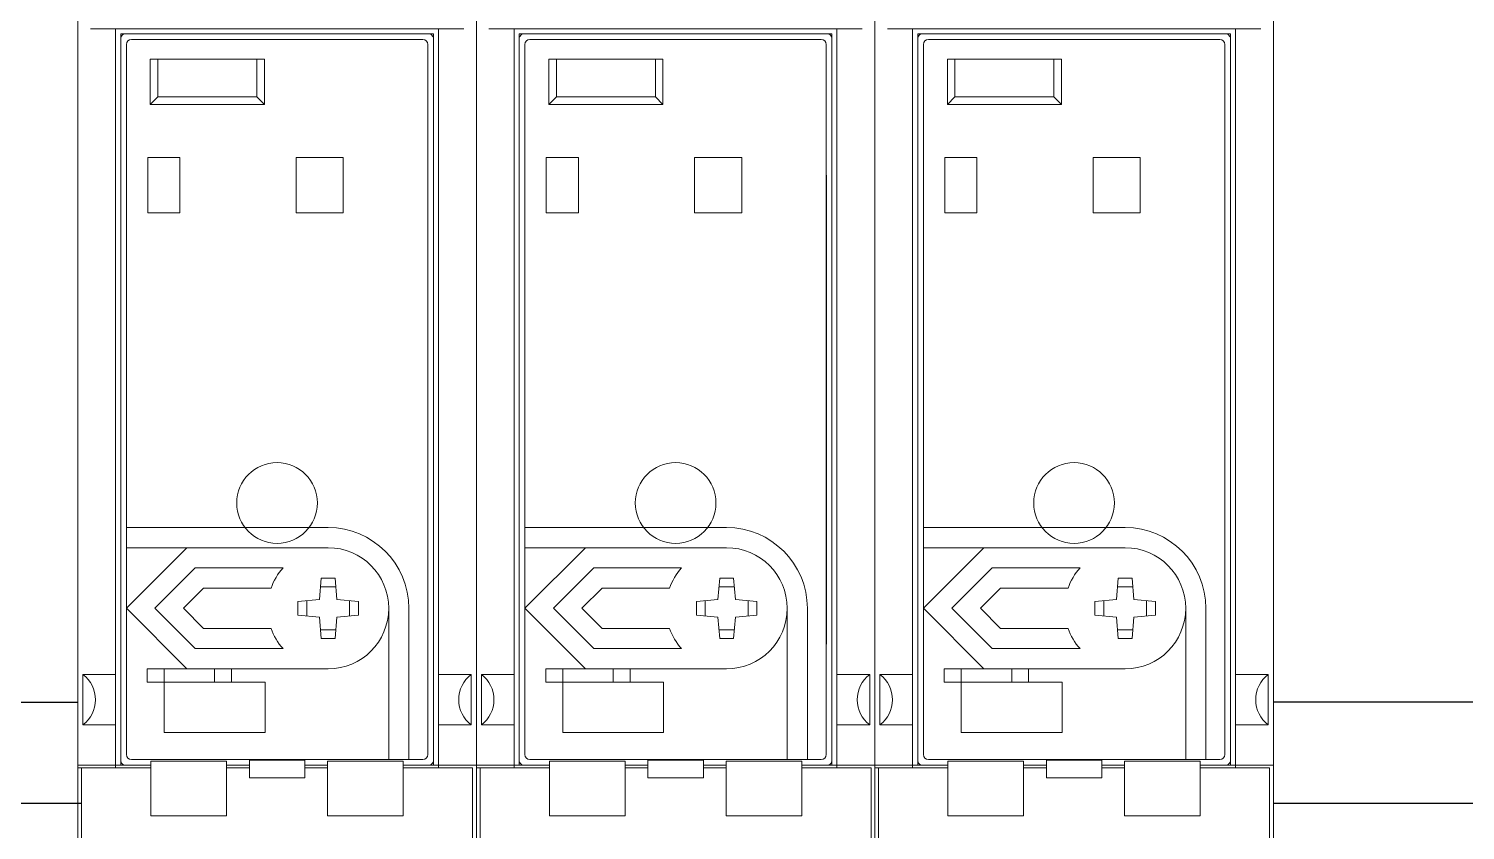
# Model space of a CAD drawing. Header units: millimetres. Extents: x -6000 to 26000, y -6000 to 26000.
# Drawn here: x 97.64 to 105.56, y -3060.71 to -3056.29 of the extents above; entities that cross this region are included whole.
import ezdxf

# ---------------------------------------------------------------- set-up
doc = ezdxf.new("R2010")
doc.units = ezdxf.units.MM
doc.header["$MEASUREMENT"] = 0
doc.linetypes.add('HIDDEN2', pattern=[2.38125, 1.5875, -0.79375])
doc.layers.add('Чертеж и Рисунок_Ном._пера__21', color=7, linetype='Continuous', lineweight=30)
doc.layers.add('Чертеж и Рисунок_Ном._пера__7', color=7, linetype='Continuous', lineweight=15)

msp = doc.modelspace()

# ---------------------------------------------------------------- linework, layer by layer
at = {"layer": 'Чертеж и Рисунок_Ном._пера__21', "color": 7, "linetype": 'Continuous', "lineweight": 30}
for p, q in [((93.0164, -3060.0035), (97.9076, -3060.0035)), ((145.1419, -3060.0034), (104.4994, -3060.0034)), ((92.9956, -3060.5598), (97.9285, -3060.5598)), ((104.4994, -3060.5598), (145.135, -3060.5598))]:
    msp.add_line(p, q, dxfattribs=at)
at = {"layer": 'Чертеж и Рисунок_Ном._пера__7', "color": 7, "linetype": 'Continuous', "lineweight": 15}
for p, q in [((97.9076, -3052.0421), (97.9076, -3058.1261)), ((100.1049, -3052.0421), (100.1049, -3058.1261)), ((100.1049, -3052.0421), (100.1049, -3058.1261)), ((102.3021, -3052.0421), (102.3021, -3058.1261)), ((102.3021, -3052.0421), (102.3021, -3058.1261)), ((104.4994, -3052.0421), (104.4994, -3058.1261)), ((100.0354, -3056.2906), (97.9772, -3056.2906)), ((98.1162, -3059.7009), (98.1162, -3056.2906)), ((98.144, -3056.3462), (98.144, -3056.3184)), ((98.144, -3056.3184), (99.8685, -3056.3184)), ((98.144, -3057.0277), (98.144, -3056.3462)), ((99.8094, -3056.3497), (98.2031, -3056.3497)), ((99.8407, -3056.3184), (99.8685, -3056.3184)), ((99.8685, -3056.3184), (99.8685, -3056.3462)), ((99.8685, -3056.3184), (99.8685, -3057.4727)), ((99.8963, -3060.3653), (99.8963, -3056.2906)), ((102.2326, -3056.2906), (100.1744, -3056.2906)), ((100.3135, -3059.7009), (100.3135, -3056.2906)), ((100.3413, -3056.3462), (100.3413, -3056.3184)), ((100.3413, -3056.3184), (102.0657, -3056.3184)), ((100.3413, -3057.0277), (100.3413, -3056.3462)), ((102.0066, -3056.3497), (100.4004, -3056.3497)), ((102.0379, -3056.3184), (102.0657, -3056.3184)), ((102.0657, -3056.3184), (102.0657, -3056.3462)), ((102.0657, -3056.3184), (102.0657, -3057.4727)), ((102.0935, -3060.3653), (102.0935, -3056.2906)), ((104.4299, -3056.2906), (102.3717, -3056.2906)), ((102.5107, -3059.7009), (102.5107, -3056.2906)), ((102.5386, -3056.3462), (102.5386, -3056.3184)), ((102.5386, -3056.3184), (104.263, -3056.3184)), ((102.5386, -3057.0277), (102.5386, -3056.3462)), ((104.2039, -3056.3497), (102.5977, -3056.3497)), ((104.2352, -3056.3184), (104.263, -3056.3184)), ((104.263, -3056.3184), (104.263, -3056.3462)), ((104.263, -3056.3184), (104.263, -3057.4727)), ((104.2908, -3060.3653), (104.2908, -3056.2906)), ((98.1753, -3056.3775), (98.1753, -3059.0407)), ((99.8372, -3060.2923), (99.8372, -3056.3775)), ((100.3726, -3056.3775), (100.3726, -3059.0407)), ((102.0344, -3060.2923), (102.0344, -3056.3775)), ((102.5698, -3056.3775), (102.5698, -3059.0407)), ((104.2317, -3060.2923), (104.2317, -3056.3775)), ((98.3074, -3056.4575), (98.9367, -3056.4575)), ((98.3074, -3056.4575), (98.3074, -3056.7078)), ((98.3492, -3056.4575), (98.3492, -3056.6661)), ((98.895, -3056.4575), (98.895, -3056.6661)), ((98.9367, -3056.4575), (98.9367, -3056.7078)), ((100.5047, -3056.4575), (101.134, -3056.4575)), ((100.5047, -3056.4575), (100.5047, -3056.7078)), ((100.5464, -3056.4575), (100.5464, -3056.6661)), ((101.0923, -3056.4575), (101.0923, -3056.6661)), ((101.134, -3056.4575), (101.134, -3056.7078)), ((102.702, -3056.4575), (103.3312, -3056.4575)), ((102.702, -3056.4575), (102.702, -3056.7078)), ((102.7437, -3056.4575), (102.7437, -3056.6661)), ((103.2895, -3056.4575), (103.2895, -3056.6661)), ((103.3312, -3056.4575), (103.3312, -3056.7078)), ((98.3074, -3056.7078), (98.3492, -3056.6661)), ((98.3492, -3056.6661), (98.895, -3056.6661)), ((98.9367, -3056.7078), (98.895, -3056.6661)), ((100.5047, -3056.7078), (100.5464, -3056.6661)), ((100.5464, -3056.6661), (101.0923, -3056.6661)), ((101.134, -3056.7078), (101.0923, -3056.6661)), ((102.702, -3056.7078), (102.7437, -3056.6661)), ((102.7437, -3056.6661), (103.2895, -3056.6661)), ((103.3312, -3056.7078), (103.2895, -3056.6661)), ((98.3074, -3056.7078), (98.9367, -3056.7078)), ((100.5047, -3056.7078), (101.134, -3056.7078)), ((102.702, -3056.7078), (103.3312, -3056.7078)), ((98.144, -3057.4727), (98.144, -3057.0277)), ((98.4709, -3056.9999), (98.2935, -3056.9999)), ((98.2935, -3056.9999), (98.2935, -3057.3058)), ((98.4709, -3057.3058), (98.4709, -3056.9999)), ((99.1106, -3056.9999), (99.3713, -3056.9999)), ((99.1106, -3056.9999), (99.1106, -3057.3058)), ((99.3713, -3057.3058), (99.3713, -3056.9999)), ((100.3413, -3057.4727), (100.3413, -3057.0277)), ((100.6681, -3056.9999), (100.4908, -3056.9999)), ((100.4908, -3056.9999), (100.4908, -3057.3058)), ((100.6681, -3057.3058), (100.6681, -3056.9999)), ((101.3078, -3056.9999), (101.5686, -3056.9999)), ((101.3078, -3056.9999), (101.3078, -3057.3058)), ((101.5686, -3057.3058), (101.5686, -3056.9999)), ((102.5386, -3057.4727), (102.5386, -3057.0277)), ((102.8654, -3056.9999), (102.6881, -3056.9999)), ((102.6881, -3056.9999), (102.6881, -3057.3058)), ((102.8654, -3057.3058), (102.8654, -3056.9999)), ((103.5051, -3056.9999), (103.7658, -3056.9999)), ((103.5051, -3056.9999), (103.5051, -3057.3058)), ((103.7658, -3057.3058), (103.7658, -3056.9999)), ((98.1751, -3057.0972), (98.1751, -3059.6839)), ((99.8374, -3059.6839), (99.8374, -3057.0972)), ((100.3724, -3057.0972), (100.3724, -3059.6839)), ((102.0347, -3059.6839), (102.0347, -3057.0972)), ((102.5696, -3057.0972), (102.5696, -3059.6839)), ((104.2319, -3059.6839), (104.2319, -3057.0972)), ((98.4709, -3057.3058), (98.2935, -3057.3058)), ((99.1106, -3057.3058), (99.3713, -3057.3058)), ((100.6681, -3057.3058), (100.4908, -3057.3058)), ((101.3078, -3057.3058), (101.5686, -3057.3058)), ((102.8654, -3057.3058), (102.6881, -3057.3058)), ((103.5051, -3057.3058), (103.7658, -3057.3058)), ((98.144, -3058.1819), (98.144, -3057.4727)), ((99.8685, -3060.3235), (99.8685, -3057.4727)), ((100.3413, -3058.1819), (100.3413, -3057.4727)), ((102.0657, -3060.3235), (102.0657, -3057.4727)), ((102.5386, -3058.1819), (102.5386, -3057.4727)), ((104.263, -3060.3235), (104.263, -3057.4727)), ((97.9076, -3058.1261), (97.9076, -3060.3931)), ((100.1049, -3061.7698), (100.1049, -3058.1261)), ((100.1049, -3058.1261), (100.1049, -3060.3931)), ((102.3021, -3061.7698), (102.3021, -3058.1261)), ((102.3021, -3058.1261), (102.3021, -3060.3931)), ((104.4994, -3061.7698), (104.4994, -3058.1261)), ((98.144, -3058.1819), (98.144, -3060.3514)), ((100.3413, -3058.1819), (100.3413, -3060.3514)), ((102.5386, -3058.1819), (102.5386, -3060.3514)), ((98.2031, -3059.0407), (98.1753, -3059.0407)), ((98.1753, -3059.0407), (98.1753, -3059.1519)), ((99.2879, -3059.0407), (98.2031, -3059.0407)), ((100.4004, -3059.0407), (100.3726, -3059.0407)), ((100.3726, -3059.0407), (100.3726, -3059.1519)), ((101.4851, -3059.0407), (100.4004, -3059.0407)), ((102.5977, -3059.0407), (102.5698, -3059.0407)), ((102.5698, -3059.0407), (102.5698, -3059.1519)), ((103.6824, -3059.0407), (102.5977, -3059.0407)), ((98.2031, -3059.1519), (98.1753, -3059.1519)), ((98.1753, -3059.1519), (98.1753, -3059.4857)), ((98.1753, -3059.4857), (98.5091, -3059.1519)), ((98.2031, -3059.1519), (99.2879, -3059.1519)), ((100.4004, -3059.1519), (100.3726, -3059.1519)), ((100.3726, -3059.1519), (100.3726, -3059.4857)), ((100.3726, -3059.4857), (100.7063, -3059.1519)), ((100.4004, -3059.1519), (101.4851, -3059.1519)), ((102.5977, -3059.1519), (102.5698, -3059.1519)), ((102.5698, -3059.1519), (102.5698, -3059.4857)), ((102.5698, -3059.4857), (102.9036, -3059.1519)), ((102.5977, -3059.1519), (103.6824, -3059.1519)), ((98.5552, -3059.2632), (98.3327, -3059.4857)), ((99.0391, -3059.2632), (98.5552, -3059.2632)), ((100.7524, -3059.2632), (100.5299, -3059.4857)), ((101.2364, -3059.2632), (100.7524, -3059.2632)), ((102.9497, -3059.2632), (102.7272, -3059.4857)), ((103.4336, -3059.2632), (102.9497, -3059.2632)), ((99.2496, -3059.3188), (99.2393, -3059.4371)), ((99.3261, -3059.3188), (99.2496, -3059.3188)), ((99.3365, -3059.4371), (99.3261, -3059.3188)), ((101.4469, -3059.3188), (101.4365, -3059.4371)), ((101.5234, -3059.3188), (101.4469, -3059.3188)), ((101.5337, -3059.4371), (101.5234, -3059.3188)), ((103.6441, -3059.3188), (103.6338, -3059.4371)), ((103.7206, -3059.3188), (103.6441, -3059.3188)), ((103.731, -3059.4371), (103.7206, -3059.3188)), ((98.49, -3059.4857), (98.6013, -3059.3744)), ((98.6013, -3059.3744), (98.9732, -3059.3744)), ((99.2393, -3059.4371), (99.121, -3059.4474)), ((99.1694, -3059.4432), (99.1694, -3059.5282)), ((99.3304, -3059.3672), (99.2454, -3059.3672)), ((99.4547, -3059.4474), (99.3365, -3059.4371)), ((99.4063, -3059.5282), (99.4063, -3059.4432)), ((100.6873, -3059.4857), (100.7985, -3059.3744)), ((100.7985, -3059.3744), (101.1704, -3059.3744)), ((101.4365, -3059.4371), (101.3182, -3059.4474)), ((101.3667, -3059.4432), (101.3667, -3059.5282)), ((101.5276, -3059.3672), (101.4426, -3059.3672)), ((101.652, -3059.4474), (101.5337, -3059.4371)), ((101.6036, -3059.5282), (101.6036, -3059.4432)), ((102.8845, -3059.4857), (102.9958, -3059.3744)), ((102.9958, -3059.3744), (103.3677, -3059.3744)), ((103.6338, -3059.4371), (103.5155, -3059.4474)), ((103.5639, -3059.4432), (103.5639, -3059.5282)), ((103.7249, -3059.3672), (103.6399, -3059.3672)), ((103.8493, -3059.4474), (103.731, -3059.4371)), ((103.8008, -3059.5282), (103.8008, -3059.4432)), ((98.1753, -3059.4857), (98.1753, -3059.5759)), ((98.1753, -3059.4857), (98.5091, -3059.8194)), ((98.3327, -3059.4857), (98.5552, -3059.7082)), ((98.6013, -3059.5969), (98.49, -3059.4857)), ((99.121, -3059.4474), (99.121, -3059.5239)), ((99.4547, -3059.5239), (99.4547, -3059.4474)), ((99.6216, -3059.4857), (99.6216, -3060.2923)), ((99.7329, -3060.2923), (99.7329, -3059.4857)), ((100.3726, -3059.4857), (100.3726, -3059.5759)), ((100.3726, -3059.4857), (100.7063, -3059.8194)), ((100.5299, -3059.4857), (100.7524, -3059.7082)), ((100.7985, -3059.5969), (100.6873, -3059.4857)), ((101.3182, -3059.4474), (101.3182, -3059.5239)), ((101.652, -3059.5239), (101.652, -3059.4474)), ((101.8189, -3059.4857), (101.8189, -3060.2923)), ((101.9301, -3060.2923), (101.9301, -3059.4857)), ((102.5698, -3059.4857), (102.5698, -3059.5759)), ((102.5698, -3059.4857), (102.9036, -3059.8194)), ((102.7272, -3059.4857), (102.9497, -3059.7082)), ((102.9958, -3059.5969), (102.8845, -3059.4857)), ((103.5155, -3059.4474), (103.5155, -3059.5239)), ((103.8493, -3059.5239), (103.8493, -3059.4474)), ((104.0161, -3059.4857), (104.0161, -3060.2923)), ((104.1274, -3060.2923), (104.1274, -3059.4857)), ((98.1753, -3060.2923), (98.1753, -3059.5759)), ((98.9732, -3059.5969), (98.6013, -3059.5969)), ((99.121, -3059.5239), (99.2393, -3059.5343)), ((99.2393, -3059.5343), (99.2496, -3059.6526)), ((99.3261, -3059.6526), (99.3365, -3059.5343)), ((99.3365, -3059.5343), (99.4547, -3059.5239)), ((100.3726, -3060.2923), (100.3726, -3059.5759)), ((101.1704, -3059.5969), (100.7985, -3059.5969)), ((101.3182, -3059.5239), (101.4365, -3059.5343)), ((101.4365, -3059.5343), (101.4469, -3059.6526)), ((101.5234, -3059.6526), (101.5337, -3059.5343)), ((101.5337, -3059.5343), (101.652, -3059.5239)), ((102.5698, -3060.2923), (102.5698, -3059.5759)), ((103.3677, -3059.5969), (102.9958, -3059.5969)), ((103.5155, -3059.5239), (103.6338, -3059.5343)), ((103.6338, -3059.5343), (103.6441, -3059.6526)), ((103.7206, -3059.6526), (103.731, -3059.5343)), ((103.731, -3059.5343), (103.8493, -3059.5239)), ((99.2454, -3059.6041), (99.3304, -3059.6041)), ((99.2496, -3059.6526), (99.3261, -3059.6526)), ((101.4426, -3059.6041), (101.5276, -3059.6041)), ((101.4469, -3059.6526), (101.5234, -3059.6526)), ((103.6399, -3059.6041), (103.7249, -3059.6041)), ((103.6441, -3059.6526), (103.7206, -3059.6526)), ((98.1162, -3059.7009), (98.1162, -3060.3653)), ((98.5552, -3059.7082), (99.0391, -3059.7082)), ((100.3135, -3059.7009), (100.3135, -3060.3653)), ((100.7524, -3059.7082), (101.2364, -3059.7082)), ((102.5107, -3059.7009), (102.5107, -3060.3653)), ((102.9497, -3059.7082), (103.4336, -3059.7082)), ((98.3839, -3059.8194), (98.2908, -3059.8194)), ((98.2908, -3059.8924), (98.2908, -3059.8194)), ((98.3839, -3059.8194), (98.3839, -3059.8924)), ((98.5091, -3059.8194), (98.3839, -3059.8194)), ((98.5091, -3059.8194), (99.2879, -3059.8194)), ((98.6621, -3059.8924), (98.6621, -3059.8194)), ((98.7552, -3059.8924), (98.7552, -3059.8194)), ((100.5812, -3059.8194), (100.488, -3059.8194)), ((100.488, -3059.8924), (100.488, -3059.8194)), ((100.5812, -3059.8194), (100.5812, -3059.8924)), ((100.7063, -3059.8194), (100.5812, -3059.8194)), ((100.7063, -3059.8194), (101.4851, -3059.8194)), ((100.8593, -3059.8924), (100.8593, -3059.8194)), ((100.9525, -3059.8924), (100.9525, -3059.8194)), ((102.7784, -3059.8194), (102.6853, -3059.8194)), ((102.6853, -3059.8924), (102.6853, -3059.8194)), ((102.7784, -3059.8194), (102.7784, -3059.8924)), ((102.9036, -3059.8194), (102.7784, -3059.8194)), ((102.9036, -3059.8194), (103.6824, -3059.8194)), ((103.0566, -3059.8924), (103.0566, -3059.8194)), ((103.1497, -3059.8924), (103.1497, -3059.8194)), ((97.9354, -3060.1289), (97.9354, -3059.8507)), ((97.9354, -3059.8507), (98.1162, -3059.8507)), ((98.3839, -3059.8924), (98.2908, -3059.8924)), ((98.3839, -3059.8924), (98.6621, -3059.8924)), ((98.3839, -3060.1706), (98.3839, -3059.8924)), ((98.7552, -3059.8924), (98.6621, -3059.8924)), ((98.7552, -3059.8924), (98.863, -3059.8924)), ((98.863, -3059.8924), (98.9402, -3059.8924)), ((98.9402, -3059.8924), (98.9402, -3060.1706)), ((100.0771, -3059.8507), (99.8963, -3059.8507)), ((99.8963, -3059.8646), (99.8963, -3060.1428)), ((100.0771, -3060.1289), (100.0771, -3059.8507)), ((100.1327, -3060.1289), (100.1327, -3059.8507)), ((100.1327, -3059.8507), (100.3135, -3059.8507)), ((100.5812, -3059.8924), (100.488, -3059.8924)), ((100.5812, -3059.8924), (100.8593, -3059.8924)), ((100.5812, -3060.1706), (100.5812, -3059.8924)), ((100.9525, -3059.8924), (100.8593, -3059.8924)), ((100.9525, -3059.8924), (101.0602, -3059.8924)), ((101.0602, -3059.8924), (101.1375, -3059.8924)), ((101.1375, -3059.8924), (101.1375, -3060.1706)), ((102.2743, -3059.8507), (102.0935, -3059.8507)), ((102.0935, -3059.8646), (102.0935, -3060.1428)), ((102.2743, -3060.1289), (102.2743, -3059.8507)), ((102.33, -3060.1289), (102.33, -3059.8507)), ((102.33, -3059.8507), (102.5107, -3059.8507)), ((102.7784, -3059.8924), (102.6853, -3059.8924)), ((102.7784, -3059.8924), (103.0566, -3059.8924)), ((102.7784, -3060.1706), (102.7784, -3059.8924)), ((103.1497, -3059.8924), (103.0566, -3059.8924)), ((103.1497, -3059.8924), (103.2575, -3059.8924)), ((103.2575, -3059.8924), (103.3347, -3059.8924)), ((103.3347, -3059.8924), (103.3347, -3060.1706)), ((104.4716, -3059.8507), (104.2908, -3059.8507)), ((104.2908, -3059.8646), (104.2908, -3060.1428)), ((104.4716, -3060.1289), (104.4716, -3059.8507)), ((97.9354, -3060.1289), (98.1162, -3060.1289)), ((100.0771, -3060.1289), (99.8963, -3060.1289)), ((100.1327, -3060.1289), (100.3135, -3060.1289)), ((102.2743, -3060.1289), (102.0935, -3060.1289)), ((102.33, -3060.1289), (102.5107, -3060.1289)), ((104.4716, -3060.1289), (104.2908, -3060.1289)), ((98.3839, -3060.1706), (98.9375, -3060.1706)), ((98.9375, -3060.1706), (98.9402, -3060.1706)), ((100.5812, -3060.1706), (101.1347, -3060.1706)), ((101.1347, -3060.1706), (101.1375, -3060.1706)), ((102.7784, -3060.1706), (103.332, -3060.1706)), ((103.332, -3060.1706), (103.3347, -3060.1706)), ((99.6216, -3060.2923), (99.6216, -3060.3201)), ((99.7329, -3060.2923), (99.7329, -3060.3201)), ((100.1049, -3060.254), (100.1049, -3060.3931)), ((101.8189, -3060.2923), (101.8189, -3060.3201)), ((101.9301, -3060.2923), (101.9301, -3060.3201)), ((102.3021, -3060.254), (102.3021, -3060.3931)), ((104.0161, -3060.2923), (104.0161, -3060.3201)), ((104.1274, -3060.2923), (104.1274, -3060.3201)), ((104.4994, -3060.254), (104.4994, -3060.3931)), ((98.3109, -3060.3514), (97.9076, -3060.3514)), ((98.3109, -3060.3653), (97.9076, -3060.3653)), ((97.9076, -3060.3931), (97.9076, -3060.5321)), ((98.0397, -3060.3653), (97.9285, -3060.3653)), ((97.9285, -3060.9215), (97.9285, -3060.3653)), ((98.3109, -3060.3653), (98.0397, -3060.3653)), ((98.3109, -3060.3514), (98.144, -3060.3514)), ((98.2031, -3060.3201), (98.9775, -3060.3201)), ((98.3109, -3060.3283), (98.3109, -3060.6295)), ((98.7281, -3060.3283), (98.3109, -3060.3283)), ((98.7281, -3060.3283), (98.7281, -3060.6295)), ((98.8533, -3060.3514), (98.7281, -3060.3514)), ((98.8533, -3060.3653), (98.7281, -3060.3653)), ((98.8533, -3060.3653), (98.7281, -3060.3653)), ((98.8533, -3060.3234), (98.8533, -3060.4209)), ((99.1592, -3060.3234), (98.8533, -3060.3234)), ((98.9775, -3060.3201), (99.6216, -3060.3201)), ((99.1592, -3060.3234), (99.1592, -3060.4209)), ((99.2844, -3060.3514), (99.1592, -3060.3514)), ((99.2844, -3060.3514), (99.1592, -3060.3514)), ((99.2844, -3060.3653), (99.1592, -3060.3653)), ((99.2844, -3060.3653), (99.1592, -3060.3653)), ((99.7016, -3060.3283), (99.2844, -3060.3283)), ((99.2844, -3060.3283), (99.2844, -3060.6295)), ((99.6216, -3060.3201), (99.7329, -3060.3201)), ((99.7016, -3060.3283), (99.7016, -3060.6295)), ((99.8685, -3060.3514), (99.7016, -3060.3514)), ((100.1049, -3060.3514), (99.7016, -3060.3514)), ((100.084, -3060.3653), (99.7016, -3060.3653)), ((99.9728, -3060.3653), (99.7016, -3060.3653)), ((99.7329, -3060.3201), (99.8094, -3060.3201)), ((99.8685, -3060.3235), (99.8685, -3060.3514)), ((99.9728, -3060.3653), (100.084, -3060.3653)), ((100.084, -3060.9215), (100.084, -3060.3653)), ((100.5082, -3060.3514), (100.1049, -3060.3514)), ((100.5082, -3060.3653), (100.1049, -3060.3653)), ((100.1049, -3060.3931), (100.1049, -3060.5321)), ((100.1049, -3060.3931), (100.1049, -3060.5321)), ((100.237, -3060.3653), (100.1257, -3060.3653)), ((100.1257, -3060.9215), (100.1257, -3060.3653)), ((100.5082, -3060.3653), (100.237, -3060.3653)), ((100.5082, -3060.3514), (100.3413, -3060.3514)), ((100.4004, -3060.3201), (101.1748, -3060.3201)), ((100.5082, -3060.3283), (100.5082, -3060.6295)), ((100.9254, -3060.3283), (100.5082, -3060.3283)), ((100.9254, -3060.3283), (100.9254, -3060.6295)), ((101.0505, -3060.3514), (100.9254, -3060.3514)), ((101.0505, -3060.3653), (100.9254, -3060.3653)), ((101.0505, -3060.3653), (100.9254, -3060.3653)), ((101.0505, -3060.3234), (101.0505, -3060.4209)), ((101.3565, -3060.3234), (101.0505, -3060.3234)), ((101.1748, -3060.3201), (101.8189, -3060.3201)), ((101.3565, -3060.3234), (101.3565, -3060.4209)), ((101.4816, -3060.3514), (101.3565, -3060.3514)), ((101.4816, -3060.3514), (101.3565, -3060.3514)), ((101.4816, -3060.3653), (101.3565, -3060.3653)), ((101.4816, -3060.3653), (101.3565, -3060.3653)), ((101.8988, -3060.3283), (101.4816, -3060.3283)), ((101.4816, -3060.3283), (101.4816, -3060.6295)), ((101.8189, -3060.3201), (101.9301, -3060.3201)), ((101.8988, -3060.3283), (101.8988, -3060.6295)), ((102.0657, -3060.3514), (101.8988, -3060.3514)), ((102.3021, -3060.3514), (101.8988, -3060.3514)), ((102.2813, -3060.3653), (101.8988, -3060.3653)), ((102.17, -3060.3653), (101.8988, -3060.3653)), ((101.9301, -3060.3201), (102.0066, -3060.3201)), ((102.0657, -3060.3235), (102.0657, -3060.3514)), ((102.17, -3060.3653), (102.2813, -3060.3653)), ((102.2813, -3060.9215), (102.2813, -3060.3653)), ((102.7054, -3060.3514), (102.3021, -3060.3514)), ((102.7054, -3060.3653), (102.3021, -3060.3653)), ((102.3021, -3060.3931), (102.3021, -3060.5321)), ((102.3021, -3060.3931), (102.3021, -3060.5321)), ((102.4343, -3060.3653), (102.323, -3060.3653)), ((102.323, -3060.9215), (102.323, -3060.3653)), ((102.7054, -3060.3653), (102.4343, -3060.3653)), ((102.7054, -3060.3514), (102.5386, -3060.3514)), ((102.5977, -3060.3201), (103.372, -3060.3201)), ((102.7054, -3060.3283), (102.7054, -3060.6295)), ((103.1226, -3060.3283), (102.7054, -3060.3283)), ((103.1226, -3060.3283), (103.1226, -3060.6295)), ((103.2478, -3060.3514), (103.1226, -3060.3514)), ((103.2478, -3060.3653), (103.1226, -3060.3653)), ((103.2478, -3060.3653), (103.1226, -3060.3653)), ((103.2478, -3060.3234), (103.2478, -3060.4209)), ((103.5537, -3060.3234), (103.2478, -3060.3234)), ((103.372, -3060.3201), (104.0161, -3060.3201)), ((103.5537, -3060.3234), (103.5537, -3060.4209)), ((103.6789, -3060.3514), (103.5537, -3060.3514)), ((103.6789, -3060.3514), (103.5537, -3060.3514)), ((103.6789, -3060.3653), (103.5537, -3060.3653)), ((103.6789, -3060.3653), (103.5537, -3060.3653)), ((104.0961, -3060.3283), (103.6789, -3060.3283)), ((103.6789, -3060.3283), (103.6789, -3060.6295)), ((104.0161, -3060.3201), (104.1274, -3060.3201)), ((104.0961, -3060.3283), (104.0961, -3060.6295)), ((104.263, -3060.3514), (104.0961, -3060.3514)), ((104.4994, -3060.3514), (104.0961, -3060.3514)), ((104.4785, -3060.3653), (104.0961, -3060.3653)), ((104.3673, -3060.3653), (104.0961, -3060.3653)), ((104.1274, -3060.3201), (104.2039, -3060.3201)), ((104.263, -3060.3235), (104.263, -3060.3514)), ((104.3673, -3060.3653), (104.4785, -3060.3653)), ((104.4785, -3060.9215), (104.4785, -3060.3653)), ((104.4994, -3060.3931), (104.4994, -3060.5321)), ((97.9076, -3061.7698), (97.9076, -3060.4487)), ((99.1592, -3060.4209), (98.8533, -3060.4209)), ((100.1049, -3061.7698), (100.1049, -3060.4487)), ((101.3565, -3060.4209), (101.0505, -3060.4209)), ((102.3021, -3061.7698), (102.3021, -3060.4487)), ((103.5537, -3060.4209), (103.2478, -3060.4209)), ((98.7281, -3060.6295), (98.3109, -3060.6295)), ((99.7016, -3060.6295), (99.2844, -3060.6295)), ((100.9254, -3060.6295), (100.5082, -3060.6295)), ((101.8988, -3060.6295), (101.4816, -3060.6295)), ((103.1226, -3060.6295), (102.7054, -3060.6295)), ((104.0961, -3060.6295), (103.6789, -3060.6295))]:
    msp.add_line(p, q, dxfattribs=at)
at = {"layer": 'Чертеж и Рисунок_Ном._пера__7', "color": 7, "linetype": 'HIDDEN2', "lineweight": 15}
for centre in [(99.0063, -3058.9051), (101.2035, -3058.9051), (103.4008, -3058.9051)]:
    msp.add_circle(centre, 0.2225, dxfattribs=at)
at = {"layer": 'Чертеж и Рисунок_Ном._пера__7', "color": 7, "linetype": 'Continuous', "lineweight": 15}
for centre, radius, start, end in [((98.1719, -3056.3462), 0.0278, 89.9991, 180.0009), ((98.2031, -3056.3775), 0.0278, 90, 180), ((99.8094, -3056.3775), 0.0278, 0, 90), ((99.8407, -3056.3462), 0.0278, 359.9991, 90.0009), ((100.3691, -3056.3462), 0.0278, 89.9991, 180.0009), ((100.4004, -3056.3775), 0.0278, 90, 180), ((102.0066, -3056.3775), 0.0278, 0, 90), ((102.0379, -3056.3462), 0.0278, 359.9991, 90.0009), ((102.5664, -3056.3462), 0.0278, 89.9991, 180.0009), ((102.5977, -3056.3775), 0.0278, 90, 180), ((104.2039, -3056.3775), 0.0278, 0, 90), ((104.2352, -3056.3462), 0.0278, 359.9991, 90.0009), ((99.2879, -3059.4857), 0.445, 0, 90), ((101.4851, -3059.4857), 0.445, 0, 90), ((103.6824, -3059.4857), 0.445, 0, 90), ((99.2879, -3059.4857), 0.3338, 0, 90), ((101.4851, -3059.4857), 0.3338, 0, 90), ((103.6824, -3059.4857), 0.3338, 0, 90), ((99.2879, -3059.4857), 0.3338, 138.18969, 160.52878), ((101.4851, -3059.4857), 0.3338, 138.18969, 160.52878), ((103.6824, -3059.4857), 0.3338, 138.18969, 160.52878), ((99.2879, -3059.4857), 0.3338, 270, 0), ((101.4851, -3059.4857), 0.3338, 270, 0), ((103.6824, -3059.4857), 0.3338, 270, 0), ((99.2879, -3059.4857), 0.3338, 199.47122, 221.81031), ((101.4851, -3059.4857), 0.3338, 199.47122, 221.81031), ((103.6824, -3059.4857), 0.3338, 199.47122, 221.81031), ((97.8311, -3059.9898), 0.1738, 306.8699, 53.1301), ((100.1814, -3059.9898), 0.1738, 126.8699, 233.1301), ((100.0284, -3059.9898), 0.1738, 306.8699, 53.1301), ((102.3786, -3059.9898), 0.1738, 126.8699, 233.1301), ((102.2257, -3059.9898), 0.1738, 306.8699, 53.1301), ((104.5759, -3059.9898), 0.1738, 126.8699, 233.1301), ((98.2031, -3060.2923), 0.0278, 180, 270), ((99.8094, -3060.2923), 0.0278, 270, 0), ((100.4004, -3060.2923), 0.0278, 180, 270), ((102.0066, -3060.2923), 0.0278, 270, 0), ((102.5977, -3060.2923), 0.0278, 180, 270), ((104.2039, -3060.2923), 0.0278, 270, 0), ((98.1719, -3060.3235), 0.0278, 179.9991, 270.0009), ((99.8407, -3060.3235), 0.0278, 269.9991, 0.0009), ((100.3691, -3060.3235), 0.0278, 179.9991, 270.0009), ((102.0379, -3060.3235), 0.0278, 269.9991, 0.0009), ((102.5664, -3060.3235), 0.0278, 179.9991, 270.0009), ((104.2352, -3060.3235), 0.0278, 269.9991, 0.0009)]:
    msp.add_arc(centre, radius, start, end, dxfattribs=at)

doc.saveas('drawing.dxf')
